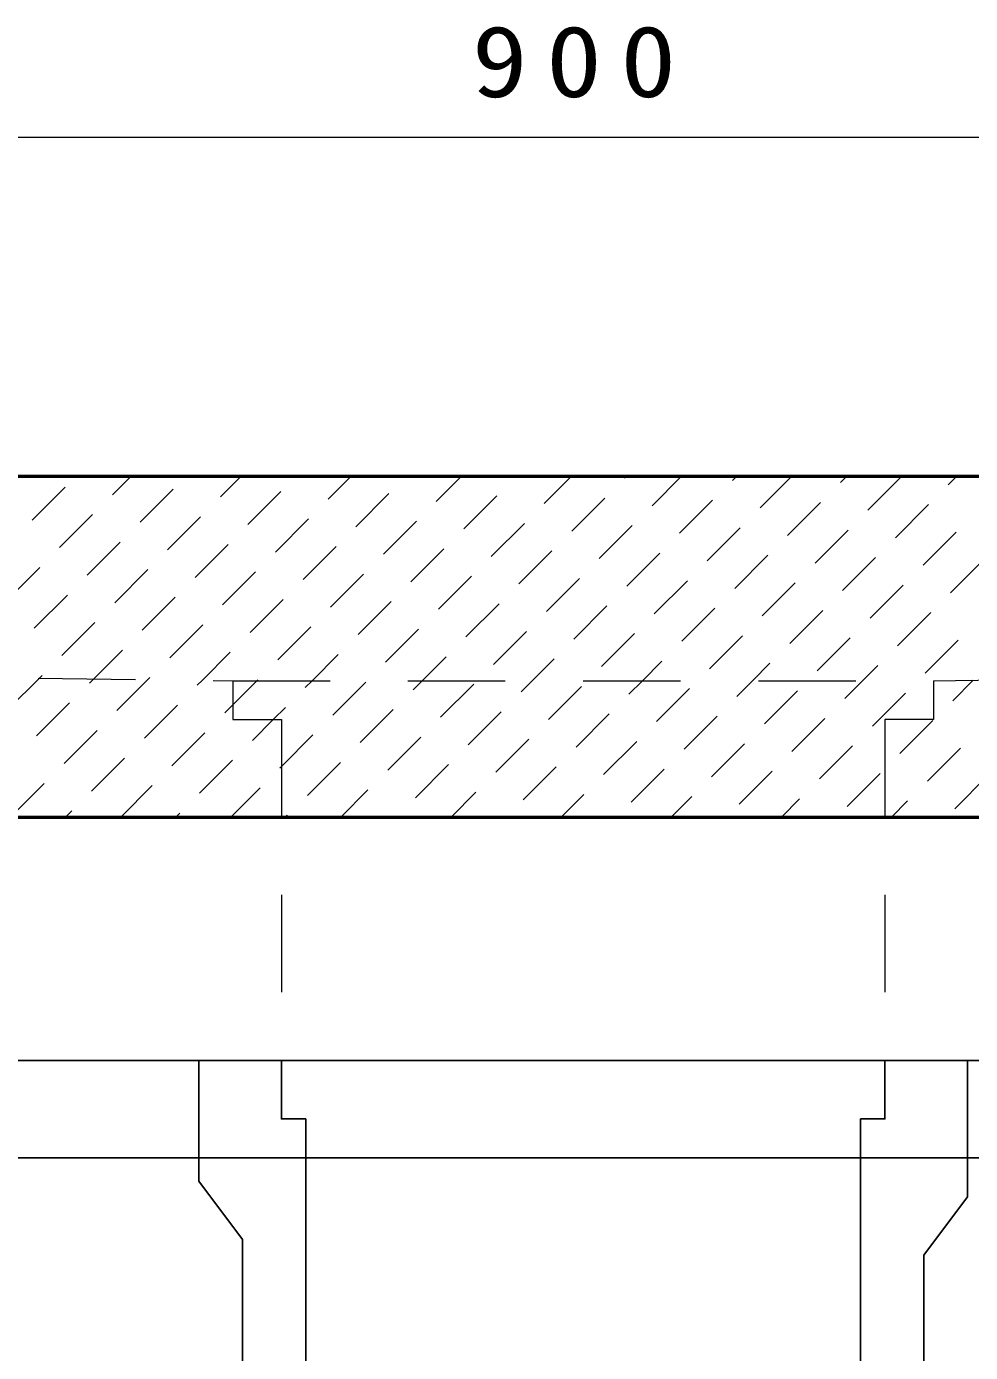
# Model space of a CAD drawing. Units: millimetres on the paper, scale 1:20. Extents: x -385 to 0, y -5 to 267.
# Drawn here: x -298.77 to -274.52, y 84.47 to 118.51 of the extents above; entities that cross this region are included whole.
import ezdxf

# ---------------------------------------------------------------- set-up
doc = ezdxf.new("R2010")
doc.units = ezdxf.units.MM
doc.linetypes.add('USER1', pattern=[4.5, 2.5, -2])
doc.layers.add('LY_1', color=7, linetype='Continuous', lineweight=13)
doc.styles.add('ＭＳ ゴシック', font='')
doc.styles.get('ＭＳ ゴシック').set_extended_font_data('MS Gothic')

msp = doc.modelspace()

# ---------------------------------------------------------------- linework, layer by layer
at = {"layer": 'LY_1'}
for p, q in [((-306.971, 115.672), (-261.971, 115.672)), ((-296.561, 106.49), (-296.085, 106.966)), ((-293.789, 106.434), (-293.257, 106.966)), ((-291.017, 106.377), (-290.428, 106.966)), ((-288.245, 106.321), (-287.6, 106.966)), ((-285.473, 106.264), (-284.771, 106.966)), ((-283.408, 106.915), (-283.357, 106.966)), ((-282.701, 106.207), (-281.943, 106.966)), ((-280.637, 106.858), (-280.529, 106.966)), ((-279.929, 106.151), (-279.114, 106.966)), ((-277.865, 106.801), (-277.7, 106.966)), ((-277.158, 106.094), (-276.309, 106.943)), ((-275.093, 106.745), (-274.872, 106.966)), ((-298.625, 105.84), (-297.777, 106.688)), ((-295.853, 105.783), (-295.005, 106.632)), ((-293.082, 105.727), (-292.233, 106.575)), ((-290.31, 105.67), (-289.461, 106.519)), ((-287.538, 105.613), (-286.689, 106.462)), ((-284.766, 105.557), (-283.918, 106.405)), ((-281.994, 105.5), (-281.146, 106.349)), ((-279.222, 105.444), (-278.374, 106.292)), ((-276.45, 105.387), (-275.602, 106.236)), ((-297.918, 105.133), (-297.07, 105.981)), ((-295.146, 105.076), (-294.298, 105.925)), ((-292.375, 105.019), (-291.526, 105.868)), ((-289.603, 104.963), (-288.754, 105.811)), ((-286.831, 104.906), (-285.982, 105.755)), ((-284.059, 104.85), (-283.21, 105.698)), ((-281.287, 104.793), (-280.439, 105.642)), ((-278.515, 104.737), (-277.667, 105.585)), ((-297.211, 104.426), (-296.363, 105.274)), ((-294.439, 104.369), (-293.591, 105.217)), ((-275.743, 104.68), (-274.895, 105.529)), ((-291.667, 104.312), (-290.819, 105.161)), ((-288.896, 104.256), (-288.047, 105.104)), ((-286.124, 104.199), (-285.275, 105.048)), ((-283.352, 104.143), (-282.503, 104.991)), ((-280.58, 104.086), (-279.731, 104.935)), ((-277.808, 104.03), (-276.96, 104.878)), ((-299.276, 103.775), (-298.427, 104.624)), ((-296.504, 103.718), (-295.655, 104.567)), ((-275.036, 103.973), (-274.188, 104.822)), ((-293.732, 103.662), (-292.884, 104.51)), ((-290.96, 103.605), (-290.112, 104.454)), ((-288.188, 103.549), (-287.34, 104.397)), ((-285.417, 103.492), (-284.568, 104.341)), ((-282.645, 103.436), (-281.796, 104.284)), ((-279.873, 103.379), (-279.024, 104.228)), ((-298.569, 103.068), (-297.72, 103.916)), ((-295.797, 103.011), (-294.948, 103.86)), ((-277.101, 103.322), (-276.252, 104.171)), ((-293.025, 102.955), (-292.177, 103.803)), ((-290.253, 102.898), (-289.405, 103.747)), ((-287.481, 102.842), (-286.633, 103.69)), ((-284.709, 102.785), (-283.861, 103.634)), ((-281.938, 102.728), (-281.089, 103.577)), ((-279.166, 102.672), (-278.317, 103.52)), ((-297.862, 102.361), (-297.013, 103.209)), ((-276.394, 102.615), (-275.545, 103.464)), ((-295.09, 102.304), (-294.241, 103.153)), ((-292.318, 102.248), (-291.469, 103.096)), ((-289.546, 102.191), (-288.698, 103.04)), ((-286.774, 102.135), (-285.926, 102.983)), ((-284.002, 102.078), (-283.154, 102.926)), ((-281.231, 102.021), (-280.382, 102.87)), ((-297.044, 101.764), (-296.306, 102.502)), ((-278.459, 101.965), (-277.61, 102.813)), ((-275.687, 101.908), (-274.838, 102.757)), ((-294.253, 101.726), (-293.534, 102.446)), ((-291.436, 101.716), (-290.762, 102.389)), ((-288.607, 101.716), (-287.99, 102.332)), ((-285.779, 101.716), (-285.219, 102.276)), ((-282.95, 101.716), (-282.447, 102.219)), ((-280.122, 101.716), (-279.675, 102.163)), ((-298.439, 101.783), (-298.371, 101.852)), ((-277.293, 101.716), (-276.903, 102.106)), ((-299.219, 101.003), (-298.439, 101.783)), ((-297.155, 101.654), (-297.044, 101.764)), ((-296.447, 100.947), (-295.649, 101.745)), ((-295.649, 101.745), (-295.599, 101.795)), ((-294.383, 101.597), (-294.253, 101.726)), ((-293.471, 101.095), (-292.85, 101.716)), ((-292.85, 101.716), (-292.827, 101.739)), ((-291.611, 101.541), (-291.436, 101.716)), ((-290.904, 100.833), (-290.055, 101.682)), ((-288.839, 101.484), (-288.607, 101.716)), ((-288.132, 100.777), (-287.283, 101.625)), ((-286.067, 101.427), (-285.779, 101.716)), ((-285.36, 100.72), (-284.511, 101.569)), ((-283.295, 101.371), (-282.95, 101.716)), ((-282.588, 100.664), (-281.74, 101.512)), ((-280.523, 101.314), (-280.122, 101.716)), ((-279.816, 100.607), (-278.968, 101.456)), ((-277.752, 101.258), (-277.293, 101.716)), ((-274.98, 101.201), (-274.451, 101.73)), ((-298.512, 100.296), (-297.664, 101.145)), ((-277.044, 100.551), (-276.196, 101.399)), ((-295.74, 100.239), (-294.892, 101.088)), ((-293.676, 100.89), (-293.471, 101.095)), ((-292.436, 100.716), (-292.12, 101.031)), ((-290.197, 100.126), (-289.348, 100.975)), ((-287.425, 100.07), (-286.576, 100.918)), ((-284.653, 100.013), (-283.804, 100.862)), ((-281.881, 99.957), (-281.033, 100.805)), ((-297.805, 99.589), (-296.957, 100.437)), ((-292.968, 100.183), (-292.436, 100.716)), ((-279.109, 99.9), (-278.261, 100.749)), ((-276.337, 99.843), (-275.489, 100.692)), ((-295.033, 99.532), (-294.185, 100.381)), ((-292.221, 99.516), (-291.413, 100.324)), ((-289.49, 99.419), (-288.641, 100.268)), ((-286.718, 99.363), (-285.869, 100.211)), ((-283.946, 99.306), (-283.097, 100.155)), ((-281.174, 99.25), (-280.325, 100.098)), ((-278.402, 99.193), (-277.554, 100.041)), ((-275.63, 99.136), (-274.782, 99.985)), ((-297.098, 98.882), (-296.249, 99.73)), ((-294.326, 98.825), (-293.478, 99.674)), ((-292.261, 99.476), (-292.221, 99.516)), ((-291.554, 98.769), (-290.706, 99.617)), ((-288.782, 98.712), (-287.934, 99.561)), ((-286.011, 98.656), (-285.162, 99.504)), ((-283.239, 98.599), (-282.39, 99.447)), ((-299.163, 98.231), (-298.314, 99.08)), ((-280.467, 98.542), (-279.618, 99.391)), ((-277.695, 98.486), (-276.846, 99.334)), ((-274.923, 98.429), (-274.075, 99.278)), ((-296.35, 98.216), (-295.542, 99.023)), ((-293.521, 98.216), (-292.77, 98.967)), ((-290.693, 98.216), (-289.999, 98.91)), ((-287.864, 98.216), (-287.227, 98.854)), ((-285.036, 98.216), (-284.455, 98.797)), ((-282.208, 98.216), (-281.683, 98.74)), ((-279.379, 98.216), (-278.911, 98.684)), ((-276.551, 98.216), (-276.139, 98.627)), ((-297.764, 98.216), (-297.607, 98.373)), ((-294.936, 98.216), (-294.835, 98.316)), ((-292.107, 98.216), (-292.063, 98.26))]:
    msp.add_line(p, q, dxfattribs=at)
at = {"layer": 'LY_1', "color": 140, "lineweight": 50}
msp.add_line((-319.471, 98.216), (-249.471, 98.216), dxfattribs=at)
at = {"layer": 'LY_1', "color": 253, "lineweight": 25}
for p, q in [((-319.471, 91.966), (-249.471, 91.966)), ((-246.971, 89.466), (-321.971, 89.466))]:
    msp.add_line(p, q, dxfattribs=at)
at = {"layer": 'LY_1', "color": 140, "lineweight": 50}
msp.add_lwpolyline([(-319.471, 106.966), (-249.471, 106.966), (-249.471, 99.466)], dxfattribs=at)
at = {"layer": 'LY_1', "color": 253, "linetype": 'USER1'}
for points in [[(-311.971, 106.966), (-311.971, 101.966), (-293.471, 101.716), (-275.471, 101.716), (-256.971, 101.966), (-256.971, 106.966)], [(-293.471, 101.716), (-293.471, 100.716), (-292.221, 100.716), (-292.221, 91.966)], [(-275.471, 101.716), (-275.471, 100.716), (-276.721, 100.716), (-276.721, 91.966)]]:
    msp.add_lwpolyline(points, dxfattribs=at)
at = {"layer": 'LY_1', "color": 253, "lineweight": 25}
msp.add_lwpolyline([(-294.346, 91.966), (-294.346, 88.866), (-293.221, 87.366), (-293.221, 70.466), (-275.721, 70.466), (-275.721, 86.966), (-274.596, 88.466), (-274.596, 91.966), (-276.721, 91.966), (-276.721, 90.466), (-277.346, 90.466), (-277.346, 72.466), (-291.596, 72.466), (-291.596, 90.466), (-292.221, 90.466), (-292.221, 91.966)], close=True, dxfattribs=at)

# ---------------------------------------------------------------- texts
at = {"layer": 'LY_1', "insert": (-284.471, 116.672), "char_height": 1.833, "attachment_point": 8, "style": 'ＭＳ ゴシック'}
msp.add_mtext('\\T1.33;\\W1.15;900', dxfattribs=at)

doc.saveas('drawing.dxf')
